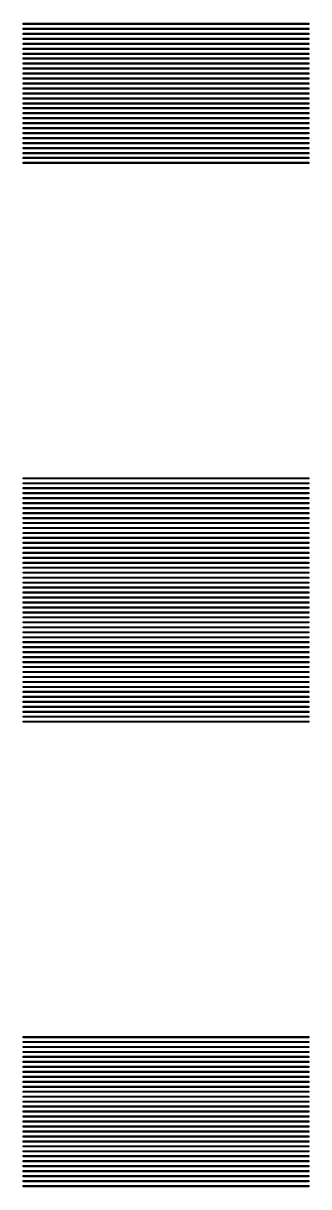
# Model space of a CAD drawing. Extents: x 40 to 187, y -3 to 150.
# Drawn here: x 113.87 to 116.22, y 130.92 to 140.5 of the extents above; entities that cross this region are included whole.
import ezdxf

# ---------------------------------------------------------------- set-up
doc = ezdxf.new("R2010")
doc.units = 0

msp = doc.modelspace()

# ---------------------------------------------------------------- linework, layer by layer
for p, q in [((113.867, 140.49), (113.867, 140.5)), ((113.867, 140.5), (116.218, 140.5)), ((116.218, 140.49), (113.867, 140.49)), ((116.218, 140.5), (116.218, 140.49)), ((113.867, 140.449), (113.867, 140.459)), ((113.867, 140.459), (116.218, 140.459)), ((116.218, 140.449), (113.867, 140.449)), ((113.867, 140.408), (113.867, 140.418)), ((113.867, 140.418), (116.218, 140.418)), ((116.218, 140.408), (113.867, 140.408)), ((113.867, 140.367), (113.867, 140.377)), ((113.867, 140.377), (116.218, 140.377)), ((116.218, 140.459), (116.218, 140.449)), ((116.218, 140.418), (116.218, 140.408)), ((116.218, 140.377), (116.218, 140.367)), ((116.218, 140.367), (113.867, 140.367)), ((113.867, 140.326), (113.867, 140.337)), ((113.867, 140.337), (116.218, 140.337)), ((116.218, 140.326), (113.867, 140.326)), ((113.867, 140.285), (113.867, 140.296)), ((113.867, 140.296), (116.218, 140.296)), ((116.218, 140.285), (113.867, 140.285)), ((116.218, 140.337), (116.218, 140.326)), ((116.218, 140.296), (116.218, 140.285)), ((113.867, 140.244), (113.867, 140.255)), ((113.867, 140.255), (116.218, 140.255)), ((116.218, 140.244), (113.867, 140.244)), ((113.867, 140.204), (113.867, 140.214)), ((113.867, 140.214), (116.218, 140.214)), ((116.218, 140.204), (113.867, 140.204)), ((116.218, 140.255), (116.218, 140.244)), ((116.218, 140.214), (116.218, 140.204)), ((113.867, 140.163), (113.867, 140.173)), ((113.867, 140.173), (116.218, 140.173)), ((116.218, 140.163), (113.867, 140.163)), ((113.867, 140.122), (113.867, 140.132)), ((113.867, 140.132), (116.218, 140.132)), ((116.218, 140.122), (113.867, 140.122)), ((113.867, 140.081), (113.867, 140.091)), ((113.867, 140.091), (116.218, 140.091)), ((116.218, 140.173), (116.218, 140.163)), ((116.218, 140.132), (116.218, 140.122)), ((116.218, 140.091), (116.218, 140.081)), ((116.218, 140.081), (113.867, 140.081)), ((113.867, 140.04), (113.867, 140.05)), ((113.867, 140.05), (116.218, 140.05)), ((116.218, 140.04), (113.867, 140.04)), ((113.867, 139.999), (113.867, 140.009)), ((113.867, 140.009), (116.218, 140.009)), ((116.218, 139.999), (113.867, 139.999)), ((116.218, 140.05), (116.218, 140.04)), ((116.218, 140.009), (116.218, 139.999)), ((113.867, 139.958), (113.867, 139.968)), ((113.867, 139.968), (116.218, 139.968)), ((116.218, 139.958), (113.867, 139.958)), ((113.867, 139.917), (113.867, 139.927)), ((113.867, 139.927), (116.218, 139.927)), ((116.218, 139.917), (113.867, 139.917)), ((116.218, 139.968), (116.218, 139.958)), ((116.218, 139.927), (116.218, 139.917)), ((113.867, 139.876), (113.867, 139.887)), ((113.867, 139.887), (116.218, 139.887)), ((116.218, 139.876), (113.867, 139.876)), ((113.867, 139.835), (113.867, 139.846)), ((113.867, 139.846), (116.218, 139.846)), ((116.218, 139.835), (113.867, 139.835)), ((113.867, 139.795), (113.867, 139.805)), ((113.867, 139.805), (116.218, 139.805)), ((116.218, 139.887), (116.218, 139.876)), ((116.218, 139.846), (116.218, 139.835)), ((116.218, 139.805), (116.218, 139.795)), ((116.218, 139.795), (113.867, 139.795)), ((113.867, 139.754), (113.867, 139.764)), ((113.867, 139.764), (116.218, 139.764)), ((116.218, 139.754), (113.867, 139.754)), ((113.867, 139.713), (113.867, 139.723)), ((113.867, 139.723), (116.218, 139.723)), ((116.218, 139.713), (113.867, 139.713)), ((116.218, 139.764), (116.218, 139.754)), ((116.218, 139.723), (116.218, 139.713)), ((113.867, 139.672), (113.867, 139.682)), ((113.867, 139.682), (116.218, 139.682)), ((116.218, 139.672), (113.867, 139.672)), ((113.867, 139.631), (113.867, 139.641)), ((113.867, 139.641), (116.218, 139.641)), ((116.218, 139.631), (113.867, 139.631)), ((116.218, 139.682), (116.218, 139.672)), ((116.218, 139.641), (116.218, 139.631)), ((113.867, 139.59), (113.867, 139.6)), ((113.867, 139.6), (116.218, 139.6)), ((116.218, 139.59), (113.867, 139.59)), ((113.867, 139.549), (113.867, 139.559)), ((113.867, 139.559), (116.218, 139.559)), ((116.218, 139.549), (113.867, 139.549)), ((113.867, 139.508), (113.867, 139.518)), ((113.867, 139.518), (116.218, 139.518)), ((116.218, 139.6), (116.218, 139.59)), ((116.218, 139.559), (116.218, 139.549)), ((116.218, 139.518), (116.218, 139.508)), ((116.218, 139.508), (113.867, 139.508)), ((113.867, 139.467), (113.867, 139.478)), ((113.867, 139.478), (116.218, 139.478)), ((116.218, 139.467), (113.867, 139.467)), ((113.867, 139.426), (113.867, 139.437)), ((113.867, 139.437), (116.218, 139.437)), ((116.218, 139.426), (113.867, 139.426)), ((116.218, 139.478), (116.218, 139.467)), ((116.218, 139.437), (116.218, 139.426)), ((113.867, 139.385), (113.867, 139.396)), ((113.867, 139.396), (116.218, 139.396)), ((116.218, 139.385), (113.867, 139.385)), ((113.867, 139.345), (113.867, 139.355)), ((113.867, 139.355), (116.218, 139.355)), ((116.218, 139.345), (113.867, 139.345)), ((116.218, 139.396), (116.218, 139.385)), ((116.218, 139.355), (116.218, 139.345)), ((113.867, 136.747), (113.867, 136.757)), ((113.867, 136.757), (116.218, 136.757)), ((116.218, 136.747), (113.867, 136.747)), ((116.218, 136.757), (116.218, 136.747)), ((113.867, 136.706), (113.867, 136.716)), ((113.867, 136.716), (116.218, 136.716)), ((116.218, 136.706), (113.867, 136.706)), ((113.867, 136.665), (113.867, 136.676)), ((113.867, 136.676), (116.218, 136.676)), ((116.218, 136.665), (113.867, 136.665)), ((116.218, 136.716), (116.218, 136.706)), ((116.218, 136.676), (116.218, 136.665)), ((113.867, 136.624), (113.867, 136.635)), ((113.867, 136.635), (116.218, 136.635)), ((116.218, 136.624), (113.867, 136.624)), ((113.867, 136.584), (113.867, 136.594)), ((113.867, 136.594), (116.218, 136.594)), ((116.218, 136.584), (113.867, 136.584)), ((113.867, 136.543), (113.867, 136.553)), ((113.867, 136.553), (116.218, 136.553)), ((116.218, 136.635), (116.218, 136.624)), ((116.218, 136.594), (116.218, 136.584)), ((116.218, 136.553), (116.218, 136.543)), ((116.218, 136.543), (113.867, 136.543)), ((113.867, 136.502), (113.867, 136.512)), ((113.867, 136.512), (116.218, 136.512)), ((116.218, 136.502), (113.867, 136.502)), ((113.867, 136.461), (113.867, 136.471)), ((113.867, 136.471), (116.218, 136.471)), ((116.218, 136.461), (113.867, 136.461)), ((116.218, 136.512), (116.218, 136.502)), ((116.218, 136.471), (116.218, 136.461)), ((113.867, 136.42), (113.867, 136.43)), ((113.867, 136.43), (116.218, 136.43)), ((116.218, 136.42), (113.867, 136.42)), ((113.867, 136.379), (113.867, 136.389)), ((113.867, 136.389), (116.218, 136.389)), ((116.218, 136.379), (113.867, 136.379)), ((116.218, 136.43), (116.218, 136.42)), ((116.218, 136.389), (116.218, 136.379)), ((113.867, 136.338), (113.867, 136.348)), ((113.867, 136.348), (116.218, 136.348)), ((116.218, 136.338), (113.867, 136.338)), ((113.867, 136.297), (113.867, 136.307)), ((113.867, 136.307), (116.218, 136.307)), ((116.218, 136.297), (113.867, 136.297)), ((113.867, 136.256), (113.867, 136.267)), ((113.867, 136.267), (116.218, 136.267)), ((116.218, 136.348), (116.218, 136.338)), ((116.218, 136.307), (116.218, 136.297)), ((116.218, 136.267), (116.218, 136.256)), ((116.218, 136.256), (113.867, 136.256)), ((113.867, 136.215), (113.867, 136.226)), ((113.867, 136.226), (116.218, 136.226)), ((116.218, 136.215), (113.867, 136.215)), ((113.867, 136.175), (113.867, 136.185)), ((113.867, 136.185), (116.218, 136.185)), ((116.218, 136.175), (113.867, 136.175)), ((116.218, 136.226), (116.218, 136.215)), ((116.218, 136.185), (116.218, 136.175)), ((113.867, 136.134), (113.867, 136.144)), ((113.867, 136.144), (116.218, 136.144)), ((116.218, 136.134), (113.867, 136.134)), ((113.867, 136.093), (113.867, 136.103)), ((113.867, 136.103), (116.218, 136.103)), ((116.218, 136.093), (113.867, 136.093)), ((116.218, 136.144), (116.218, 136.134)), ((116.218, 136.103), (116.218, 136.093)), ((113.867, 136.052), (113.867, 136.062)), ((113.867, 136.062), (116.218, 136.062)), ((116.218, 136.052), (113.867, 136.052)), ((113.867, 136.011), (113.867, 136.021)), ((113.867, 136.021), (116.218, 136.021)), ((116.218, 136.011), (113.867, 136.011)), ((113.867, 135.97), (113.867, 135.98)), ((113.867, 135.98), (116.218, 135.98)), ((116.218, 135.97), (113.867, 135.97)), ((116.218, 136.062), (116.218, 136.052)), ((116.218, 136.021), (116.218, 136.011)), ((116.218, 135.98), (116.218, 135.97)), ((113.867, 135.929), (113.867, 135.939)), ((113.867, 135.939), (116.218, 135.939)), ((116.218, 135.929), (113.867, 135.929)), ((113.867, 135.888), (113.867, 135.898)), ((113.867, 135.898), (116.218, 135.898)), ((116.218, 135.888), (113.867, 135.888)), ((116.218, 135.939), (116.218, 135.929)), ((116.218, 135.898), (116.218, 135.888)), ((113.867, 135.847), (113.867, 135.858)), ((113.867, 135.858), (116.218, 135.858)), ((116.218, 135.847), (113.867, 135.847)), ((113.867, 135.806), (113.867, 135.817)), ((113.867, 135.817), (116.218, 135.817)), ((116.218, 135.806), (113.867, 135.806)), ((116.218, 135.858), (116.218, 135.847)), ((116.218, 135.817), (116.218, 135.806)), ((113.867, 135.765), (113.867, 135.776)), ((113.867, 135.776), (116.218, 135.776)), ((116.218, 135.765), (113.867, 135.765)), ((113.867, 135.725), (113.867, 135.735)), ((113.867, 135.735), (116.218, 135.735)), ((116.218, 135.725), (113.867, 135.725)), ((113.867, 135.684), (113.867, 135.694)), ((113.867, 135.694), (116.218, 135.694)), ((116.218, 135.684), (113.867, 135.684)), ((116.218, 135.776), (116.218, 135.765)), ((116.218, 135.735), (116.218, 135.725)), ((116.218, 135.694), (116.218, 135.684)), ((113.867, 135.643), (113.867, 135.653)), ((113.867, 135.653), (116.218, 135.653)), ((116.218, 135.643), (113.867, 135.643)), ((113.867, 135.602), (113.867, 135.612)), ((113.867, 135.612), (116.218, 135.612)), ((116.218, 135.602), (113.867, 135.602)), ((116.218, 135.653), (116.218, 135.643)), ((116.218, 135.612), (116.218, 135.602)), ((113.867, 135.561), (113.867, 135.571)), ((113.867, 135.571), (116.218, 135.571)), ((116.218, 135.561), (113.867, 135.561)), ((113.867, 135.52), (113.867, 135.53)), ((113.867, 135.53), (116.218, 135.53)), ((116.218, 135.52), (113.867, 135.52)), ((116.218, 135.571), (116.218, 135.561)), ((116.218, 135.53), (116.218, 135.52)), ((113.867, 135.479), (113.867, 135.489)), ((113.867, 135.489), (116.218, 135.489)), ((116.218, 135.479), (113.867, 135.479)), ((113.867, 135.438), (113.867, 135.448)), ((113.867, 135.448), (116.218, 135.448)), ((116.218, 135.438), (113.867, 135.438)), ((113.867, 135.397), (113.867, 135.408)), ((113.867, 135.408), (116.218, 135.408)), ((116.218, 135.397), (113.867, 135.397)), ((116.218, 135.489), (116.218, 135.479)), ((116.218, 135.448), (116.218, 135.438)), ((116.218, 135.408), (116.218, 135.397)), ((113.867, 135.356), (113.867, 135.367)), ((113.867, 135.367), (116.218, 135.367)), ((116.218, 135.356), (113.867, 135.356)), ((113.867, 135.316), (113.867, 135.326)), ((113.867, 135.326), (116.218, 135.326)), ((116.218, 135.316), (113.867, 135.316)), ((116.218, 135.367), (116.218, 135.356)), ((116.218, 135.326), (116.218, 135.316)), ((113.867, 135.275), (113.867, 135.285)), ((113.867, 135.285), (116.218, 135.285)), ((116.218, 135.275), (113.867, 135.275)), ((113.867, 135.234), (113.867, 135.244)), ((113.867, 135.244), (116.218, 135.244)), ((116.218, 135.234), (113.867, 135.234)), ((113.867, 135.193), (113.867, 135.203)), ((113.867, 135.203), (116.218, 135.203)), ((116.218, 135.285), (116.218, 135.275)), ((116.218, 135.244), (116.218, 135.234)), ((116.218, 135.203), (116.218, 135.193)), ((116.218, 135.193), (113.867, 135.193)), ((113.867, 135.152), (113.867, 135.162)), ((113.867, 135.162), (116.218, 135.162)), ((116.218, 135.152), (113.867, 135.152)), ((113.867, 135.111), (113.867, 135.121)), ((113.867, 135.121), (116.218, 135.121)), ((116.218, 135.111), (113.867, 135.111)), ((116.218, 135.162), (116.218, 135.152)), ((116.218, 135.121), (116.218, 135.111)), ((113.867, 135.07), (113.867, 135.08)), ((113.867, 135.08), (116.218, 135.08)), ((116.218, 135.07), (113.867, 135.07)), ((113.867, 135.029), (113.867, 135.039)), ((113.867, 135.039), (116.218, 135.039)), ((116.218, 135.029), (113.867, 135.029)), ((116.218, 135.08), (116.218, 135.07)), ((116.218, 135.039), (116.218, 135.029)), ((113.867, 134.988), (113.867, 134.999)), ((113.867, 134.999), (116.218, 134.999)), ((116.218, 134.988), (113.867, 134.988)), ((113.867, 134.947), (113.867, 134.958)), ((113.867, 134.958), (116.218, 134.958)), ((116.218, 134.947), (113.867, 134.947)), ((113.867, 134.906), (113.867, 134.917)), ((113.867, 134.917), (116.218, 134.917)), ((116.218, 134.999), (116.218, 134.988)), ((116.218, 134.958), (116.218, 134.947)), ((116.218, 134.917), (116.218, 134.906)), ((116.218, 134.906), (113.867, 134.906)), ((113.867, 134.866), (113.867, 134.876)), ((113.867, 134.876), (116.218, 134.876)), ((116.218, 134.866), (113.867, 134.866)), ((113.867, 134.825), (113.867, 134.835)), ((113.867, 134.835), (116.218, 134.835)), ((116.218, 134.825), (113.867, 134.825)), ((116.218, 134.876), (116.218, 134.866)), ((116.218, 134.835), (116.218, 134.825)), ((113.867, 134.784), (113.867, 134.794)), ((113.867, 134.794), (116.218, 134.794)), ((116.218, 134.784), (113.867, 134.784)), ((113.867, 134.743), (113.867, 134.753)), ((113.867, 134.753), (116.218, 134.753)), ((116.218, 134.743), (113.867, 134.743)), ((116.218, 134.794), (116.218, 134.784)), ((116.218, 134.753), (116.218, 134.743)), ((113.867, 132.145), (113.867, 132.156)), ((113.867, 132.156), (116.218, 132.156)), ((116.218, 132.145), (113.867, 132.145)), ((116.218, 132.156), (116.218, 132.145)), ((113.867, 132.105), (113.867, 132.115)), ((113.867, 132.115), (116.218, 132.115)), ((116.218, 132.105), (113.867, 132.105)), ((113.867, 132.064), (113.867, 132.074)), ((113.867, 132.074), (116.218, 132.074)), ((116.218, 132.064), (113.867, 132.064)), ((116.218, 132.115), (116.218, 132.105)), ((116.218, 132.074), (116.218, 132.064)), ((113.867, 132.023), (113.867, 132.033)), ((113.867, 132.033), (116.218, 132.033)), ((116.218, 132.023), (113.867, 132.023)), ((113.867, 131.982), (113.867, 131.992)), ((113.867, 131.992), (116.218, 131.992)), ((116.218, 131.982), (113.867, 131.982)), ((113.867, 131.941), (113.867, 131.951)), ((113.867, 131.951), (116.218, 131.951)), ((116.218, 132.033), (116.218, 132.023)), ((116.218, 131.992), (116.218, 131.982)), ((116.218, 131.951), (116.218, 131.941)), ((116.218, 131.941), (113.867, 131.941)), ((113.867, 131.9), (113.867, 131.91)), ((113.867, 131.91), (116.218, 131.91)), ((116.218, 131.9), (113.867, 131.9)), ((113.867, 131.859), (113.867, 131.869)), ((113.867, 131.869), (116.218, 131.869)), ((116.218, 131.859), (113.867, 131.859)), ((116.218, 131.91), (116.218, 131.9)), ((116.218, 131.869), (116.218, 131.859)), ((113.867, 131.818), (113.867, 131.828)), ((113.867, 131.828), (116.218, 131.828)), ((116.218, 131.818), (113.867, 131.818)), ((113.867, 131.777), (113.867, 131.788)), ((113.867, 131.788), (116.218, 131.788)), ((116.218, 131.777), (113.867, 131.777)), ((116.218, 131.828), (116.218, 131.818)), ((116.218, 131.788), (116.218, 131.777)), ((113.867, 131.736), (113.867, 131.747)), ((113.867, 131.747), (116.218, 131.747)), ((116.218, 131.736), (113.867, 131.736)), ((113.867, 131.696), (113.867, 131.706)), ((113.867, 131.706), (116.218, 131.706)), ((116.218, 131.696), (113.867, 131.696)), ((113.867, 131.655), (113.867, 131.665)), ((113.867, 131.665), (116.218, 131.665)), ((116.218, 131.747), (116.218, 131.736)), ((116.218, 131.706), (116.218, 131.696)), ((116.218, 131.665), (116.218, 131.655)), ((116.218, 131.655), (113.867, 131.655)), ((113.867, 131.614), (113.867, 131.624)), ((113.867, 131.624), (116.218, 131.624)), ((116.218, 131.614), (113.867, 131.614)), ((113.867, 131.573), (113.867, 131.583)), ((113.867, 131.583), (116.218, 131.583)), ((116.218, 131.573), (113.867, 131.573)), ((116.218, 131.624), (116.218, 131.614)), ((116.218, 131.583), (116.218, 131.573)), ((113.867, 131.532), (113.867, 131.542)), ((113.867, 131.542), (116.218, 131.542)), ((116.218, 131.532), (113.867, 131.532)), ((113.867, 131.491), (113.867, 131.501)), ((113.867, 131.501), (116.218, 131.501)), ((116.218, 131.491), (113.867, 131.491)), ((116.218, 131.542), (116.218, 131.532)), ((116.218, 131.501), (116.218, 131.491)), ((113.867, 131.45), (113.867, 131.46)), ((113.867, 131.46), (116.218, 131.46)), ((116.218, 131.45), (113.867, 131.45)), ((113.867, 131.409), (113.867, 131.419)), ((113.867, 131.419), (116.218, 131.419)), ((116.218, 131.409), (113.867, 131.409)), ((113.867, 131.368), (113.867, 131.379)), ((113.867, 131.379), (116.218, 131.379)), ((116.218, 131.46), (116.218, 131.45)), ((116.218, 131.419), (116.218, 131.409)), ((116.218, 131.379), (116.218, 131.368)), ((116.218, 131.368), (113.867, 131.368)), ((113.867, 131.327), (113.867, 131.338)), ((113.867, 131.338), (116.218, 131.338)), ((116.218, 131.327), (113.867, 131.327)), ((113.867, 131.286), (113.867, 131.297)), ((113.867, 131.297), (116.218, 131.297)), ((116.218, 131.286), (113.867, 131.286)), ((116.218, 131.338), (116.218, 131.327)), ((116.218, 131.297), (116.218, 131.286)), ((113.867, 131.246), (113.867, 131.256)), ((113.867, 131.256), (116.218, 131.256)), ((116.218, 131.246), (113.867, 131.246)), ((113.867, 131.205), (113.867, 131.215)), ((113.867, 131.215), (116.218, 131.215)), ((116.218, 131.205), (113.867, 131.205)), ((116.218, 131.256), (116.218, 131.246)), ((116.218, 131.215), (116.218, 131.205)), ((113.867, 131.164), (113.867, 131.174)), ((113.867, 131.174), (116.218, 131.174)), ((116.218, 131.164), (113.867, 131.164)), ((113.867, 131.123), (113.867, 131.133)), ((113.867, 131.133), (116.218, 131.133)), ((116.218, 131.123), (113.867, 131.123)), ((113.867, 131.082), (113.867, 131.092)), ((113.867, 131.092), (116.218, 131.092)), ((116.218, 131.082), (113.867, 131.082)), ((116.218, 131.174), (116.218, 131.164)), ((116.218, 131.133), (116.218, 131.123)), ((116.218, 131.092), (116.218, 131.082)), ((113.867, 131.041), (113.867, 131.051)), ((113.867, 131.051), (116.218, 131.051)), ((116.218, 131.041), (113.867, 131.041)), ((113.867, 131), (113.867, 131.01)), ((113.867, 131.01), (116.218, 131.01)), ((116.218, 131), (113.867, 131)), ((116.218, 131.051), (116.218, 131.041)), ((116.218, 131.01), (116.218, 131)), ((113.867, 130.959), (113.867, 130.969)), ((113.867, 130.969), (116.218, 130.969)), ((116.218, 130.959), (113.867, 130.959)), ((113.867, 130.918), (113.867, 130.929)), ((113.867, 130.929), (116.218, 130.929)), ((116.218, 130.918), (113.867, 130.918)), ((116.218, 130.969), (116.218, 130.959)), ((116.218, 130.929), (116.218, 130.918))]:
    msp.add_line(p, q)

doc.saveas('drawing.dxf')
